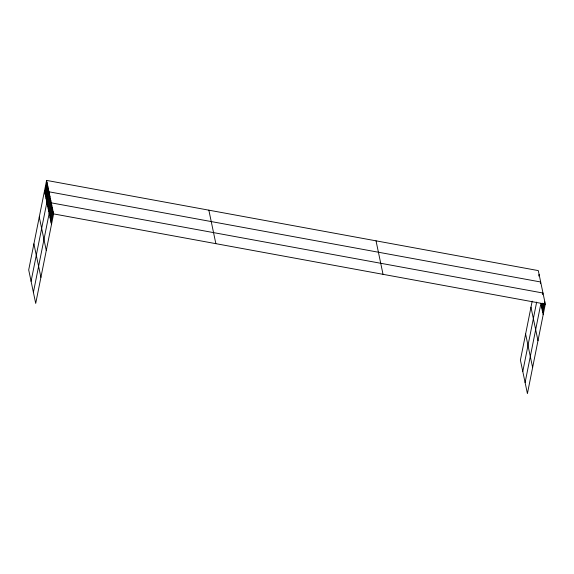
<?xml version="1.0" encoding="UTF-8"?>
<svg xmlns="http://www.w3.org/2000/svg" width="574" height="574" viewBox="0 0 574 574"><rect width="100%" height="100%" fill="white"/><g stroke="black" fill="none" stroke-linecap="round" stroke-linejoin="round"><path stroke-width="0.86" d="M46.587 180.408L28.7 269.909L35.71 303.402L53.597 213.901L46.587 180.408L538.29 270.598L545.3 304.091L527.413 393.592L520.403 360.099L532.184 301.135M44.865 192.886L46.982 182.31M45.267 194.78L47.377 184.204M45.662 196.681L47.778 186.105M46.064 198.575L48.173 187.999M46.458 200.477L48.568 189.901M31.082 281.303L48.969 191.802L540.672 281.985L540.349 283.606M47.319 204.581L49.429 194.012M47.778 206.791L49.895 196.222M48.245 209.001L50.354 198.432M48.704 211.218L50.821 200.642M33.4 292.353L51.28 202.852L542.982 293.034L542.66 294.663M49.629 215.637L51.746 205.062M50.096 217.847L52.205 207.271M50.555 220.057L52.672 209.481M51.021 222.267L53.131 211.691M538.756 276.015L539.079 274.394M522.785 371.486L536.654 302.103M525.102 382.535L540.873 303.61L543.191 314.66M541.339 305.82L541.82 303.381M541.799 308.03L542.774 303.151M542.265 310.24L543.564 303.732M542.724 312.45L544.834 301.881M53.597 213.901L545.3 304.091M530.972 307.212L537.981 340.705M525.612 334.054L532.622 367.547M376.027 240.836L383.037 274.329M208.85 210.17L215.86 243.663M44.471 190.984L51.481 224.477M39.269 217.029L46.279 250.522M33.902 243.864L40.919 277.357"/></g></svg>
